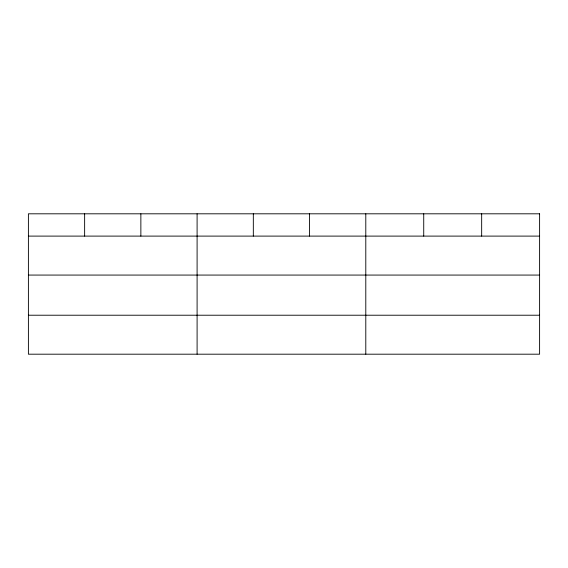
<?xml version="1.0" encoding="UTF-8"?>
<svg xmlns="http://www.w3.org/2000/svg" width="568" height="568" viewBox="0 0 568 568"><rect width="100%" height="100%" fill="white"/><g stroke="black" fill="none" stroke-linecap="round" stroke-linejoin="round"><path stroke-width="0.85" d="M28.4 236.103L539.6 236.103M28.4 275.068L539.6 275.068M28.4 315.219L539.6 315.219M481.664 213.809L481.664 236.103M423.728 213.809L423.728 236.103M365.792 213.809L365.792 354.191M309.56 213.809L309.56 236.103M253.328 213.809L253.328 236.103M197.096 213.809L197.096 354.191M140.864 213.809L140.864 236.103M84.632 213.809L84.632 236.103M539.6 213.809L28.4 213.809L28.4 354.191L539.6 354.191L539.6 213.809"/></g></svg>
